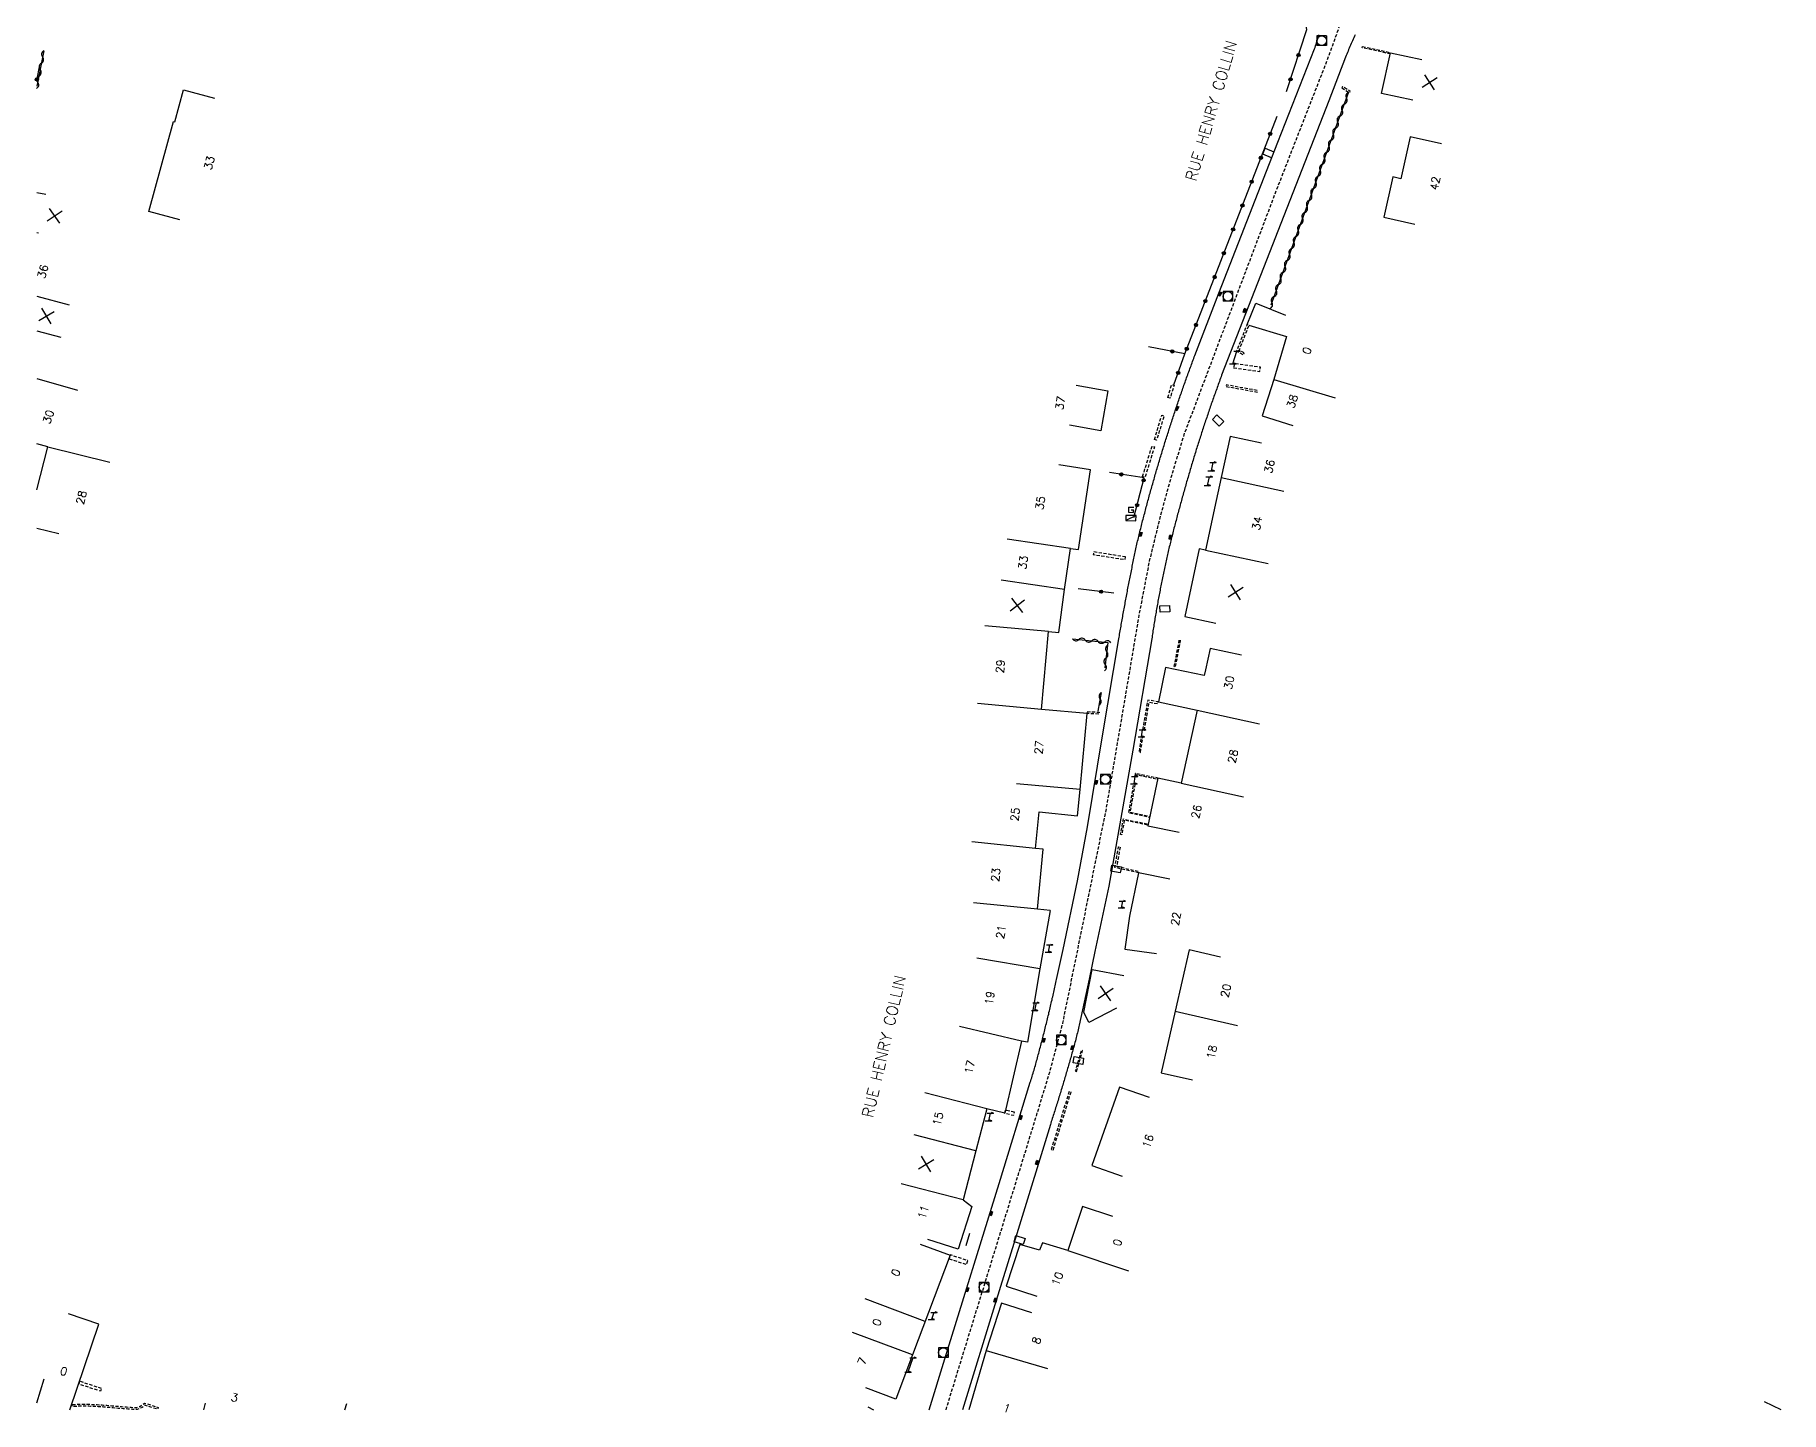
# Model space of a CAD drawing. Header units: millimetres. Extents: x 194000 to 194984, y 155000 to 155959.
# Drawn here: x 193999.7 to 194272.5, y 154999.6 to 155214.8 of the extents above; entities that cross this region are included whole.
import ezdxf
from ezdxf.enums import TextEntityAlignment as Align

# ---------------------------------------------------------------- set-up
doc = ezdxf.new("R2010")
doc.units = ezdxf.units.MM
doc.linetypes.add('DASHED', pattern=[0.75, 0.5, -0.25])
doc.layers.get('0').update_dxf_attribs({"linetype": 'CONTINUOUS'})
for name, color, linetype in [('W0001', 6, 'DASHED'), ('W0008', 7, 'CONTINUOUS'), ('W0017', 7, 'CONTINUOUS'), ('W0100', 7, 'CONTINUOUS'), ('W0105', 7, 'CONTINUOUS'), ('W0112', 1, 'DASHED'), ('W0310', 3, 'CONTINUOUS'), ('W0322', 7, 'CONTINUOUS'), ('W0400', 7, 'CONTINUOUS'), ('W0420', 7, 'CONTINUOUS'), ('W0432', 7, 'CONTINUOUS'), ('W0989', 7, 'CONTINUOUS'), ('W0991', 7, 'CONTINUOUS'), ('W1102', 7, 'CONTINUOUS'), ('W1471', 7, 'CONTINUOUS')]:
    doc.layers.add(name, color=color, linetype=linetype)
doc.styles.get("Standard").update_dxf_attribs({"font": 'romans.shx', "width": 0.85})

# ---------------------------------------------------------------- blocks, each defined once
blk = doc.blocks.new('T400')
for p, q in [((-0.15, 0.3), (0.15, 0.3)), ((-0.15, -0.25), (-0.15, 0.3)), ((-0.15, 0.15), (0.15, 0.15)), ((-0.15, 0), (0.15, 0)), ((0.15, 0.3), (0.15, -0.25)), ((-0.15, -0.15), (0.15, -0.15)), ((-0.15, -0.25), (-0.15, -0.3)), ((-0.15, -0.3), (0.15, -0.3)), ((0.15, -0.3), (0.15, -0.25))]:
    blk.add_line(p, q)
blk = doc.blocks.new('T420')
for p, q in [((0.75, 0.75), (-0.75, 0.75)), ((-0.75, 0.75), (-0.75, -0.75)), ((0.75, 0.75), (0.75, -0.75)), ((0.75, -0.75), (-0.75, -0.75))]:
    blk.add_line(p, q)
blk.add_ellipse((0, 0), major_axis=(-0.53, 0.53), ratio=1, start_param=3.926991, end_param=10.210176)
blk = doc.blocks.new('t105o')
for p, q in [((-0.5, 0), (0.5, 0)), ((0.5, 0), (0.2, 0.1)), ((0.5, 0), (0.2, -0.1))]:
    blk.add_line(p, q)
blk = doc.blocks.new('T432')
at = {"flags": 128}
for points in [[(0.8, 0.8), (-0.8, 0.8)], [(-0.8, 0.8), (-0.8, 0)], [(0.8, 0.8), (-0.8, 0)], [(-0.8, 0), (0.8, 0)], [(-0.4, 2.1), (-0.4, 1.3)], [(-0.4, 1.3), (0.4, 1.3)], [(-0.39, 2.1), (0.41, 2.1)], [(0, 1.7), (0.4, 1.7)], [(0.4, 1.3), (0.4, 1.7)], [(0.8, 0), (0.8, 0.8)]]:
    blk.add_lwpolyline(points, dxfattribs=at)
blk = doc.blocks.new('t322o')
at = {"color": 0, "linetype": 'Continuous'}
for radius in [0.25, 0.15]:
    blk.add_circle((0, 0), radius, dxfattribs=at)
blk = doc.blocks.new('t310o')
at = {"color": 0, "linetype": 'Continuous'}
for centre, start, end in [((-0.5, 0.38), 216.8699, 323.1304), ((0.5, -0.37), 36.8699, 143.1303)]:
    blk.add_arc(centre, 0.625, start, end, dxfattribs=at)
blk = doc.blocks.new('t991o')
at = {"color": 0, "linetype": 'Continuous'}
for p, q in [((-1, 1), (1, -1)), ((-1, -1), (1, 1))]:
    blk.add_line(p, q, dxfattribs=at)
blk = doc.blocks.new('T1471')
at = {"color": 0, "linetype": 'Continuous', "flags": 128}
blk.add_lwpolyline([(-0.75, -0.5), (-0.75, 0.5), (0.75, 0.5), (0.75, -0.5), (-0.75, -0.5)], dxfattribs=at)

msp = doc.modelspace()

# ---------------------------------------------------------------- linework, layer by layer
at = {"layer": 'W0001', "flags": 128}
msp.add_lwpolyline([(194142.04, 155000), (194154.84, 155041.59), (194158.25, 155052.72), (194160.29, 155060.37), (194167.1, 155093.89), (194170.65, 155114.73), (194172.23, 155124.12), (194173.85, 155132.55), (194175.61, 155139.79), (194177.26, 155145.76), (194179.34, 155152.57), (194193.66, 155190.46), (194201.34, 155210.12), (194203.58, 155216.24), (194204.98, 155221.33), (194206.86, 155228.27)], dxfattribs=at)
at = {"layer": 'W0008', "flags": 128}
for points in [[(194155.21, 155051.15), (194155.28, 155051.39), (194155.36, 155051.63), (194155.43, 155051.87), (194155.5, 155052.1), (194155.57, 155052.34), (194155.65, 155052.58), (194155.72, 155052.82), (194155.79, 155053.06), (194155.86, 155053.3), (194155.93, 155053.54), (194156, 155053.78), (194156.06, 155054.01), (194156.13, 155054.25), (194156.2, 155054.49), (194156.27, 155054.73), (194156.33, 155054.97), (194156.4, 155055.21), (194156.46, 155055.45), (194156.53, 155055.69), (194156.59, 155055.93), (194156.66, 155056.18), (194156.72, 155056.42), (194156.78, 155056.67), (194156.85, 155056.91), (194156.91, 155057.15), (194156.98, 155057.4), (194157.04, 155057.64), (194157.1, 155057.89), (194157.16, 155058.13), (194157.23, 155058.38), (194157.29, 155058.62), (194157.35, 155058.87), (194157.41, 155059.11), (194157.47, 155059.36), (194157.54, 155059.6), (194157.6, 155059.85), (194157.66, 155060.09), (194157.72, 155060.34), (194157.78, 155060.58), (194157.84, 155060.83), (194157.9, 155061.07), (194157.96, 155061.32), (194158.02, 155061.56), (194158.08, 155061.81), (194158.13, 155062.05), (194158.19, 155062.3), (194158.25, 155062.54), (194158.31, 155062.79), (194158.37, 155063.04), (194158.42, 155063.28), (194158.48, 155063.53), (194158.54, 155063.77), (194158.6, 155064.02), (194158.65, 155064.27), (194158.71, 155064.51), (194158.76, 155064.76), (194158.82, 155065), (194158.88, 155065.25), (194158.93, 155065.5), (194158.99, 155065.74), (194159.04, 155065.99), (194159.1, 155066.24), (194159.15, 155066.48), (194159.2, 155066.73), (194159.26, 155066.98), (194159.31, 155067.22), (194160.34, 155071.92), (194162.57, 155082.6), (194164.13, 155091.05), (194166.51, 155105.26), (194169.05, 155120.42), (194169.09, 155120.67), (194169.13, 155120.92), (194169.17, 155121.16), (194169.22, 155121.41), (194169.26, 155121.66), (194169.3, 155121.91), (194169.34, 155122.15), (194169.39, 155122.4), (194169.43, 155122.65), (194169.47, 155122.9), (194169.52, 155123.15), (194169.56, 155123.39), (194169.6, 155123.64), (194169.65, 155123.89), (194169.69, 155124.14), (194169.73, 155124.38), (194169.78, 155124.63), (194169.82, 155124.88), (194169.87, 155125.12), (194169.91, 155125.37), (194169.96, 155125.62), (194170.01, 155125.87), (194170.05, 155126.11), (194170.1, 155126.36), (194170.14, 155126.61), (194170.19, 155126.85), (194170.24, 155127.1), (194170.28, 155127.35), (194170.33, 155127.6), (194170.38, 155127.84), (194170.42, 155128.09), (194170.47, 155128.34), (194170.52, 155128.58), (194170.57, 155128.83), (194170.61, 155129.08), (194170.66, 155129.32), (194170.71, 155129.57), (194170.76, 155129.82), (194170.81, 155130.06), (194170.86, 155130.31), (194170.91, 155130.55), (194170.95, 155130.8), (194171, 155131.05), (194171.05, 155131.29), (194171.1, 155131.54), (194171.15, 155131.78), (194171.2, 155132.03), (194171.25, 155132.27), (194171.3, 155132.52), (194171.35, 155132.76), (194171.4, 155133.01), (194171.45, 155133.26), (194171.5, 155133.5), (194171.55, 155133.75), (194171.6, 155133.99), (194171.66, 155134.24), (194171.71, 155134.48), (194171.76, 155134.73), (194171.82, 155134.97), (194171.87, 155135.21), (194171.93, 155135.46), (194171.98, 155135.7), (194172.04, 155135.95), (194172.1, 155136.19), (194172.16, 155136.43), (194172.21, 155136.68), (194172.27, 155136.92), (194172.33, 155137.16), (194172.39, 155137.41), (194172.46, 155137.65), (194172.52, 155137.89), (194172.58, 155138.13), (194172.64, 155138.37), (194172.7, 155138.62), (194172.76, 155138.86), (194172.83, 155139.1), (194172.89, 155139.34), (194172.95, 155139.58), (194173.01, 155139.82), (194173.08, 155140.06), (194173.14, 155140.31), (194173.2, 155140.55), (194173.27, 155140.79), (194173.33, 155141.03), (194173.4, 155141.27), (194173.46, 155141.51), (194173.53, 155141.75), (194173.59, 155141.99), (194173.66, 155142.23), (194173.73, 155142.47), (194173.79, 155142.71), (194173.86, 155142.96), (194173.92, 155143.2), (194173.99, 155143.44), (194174.06, 155143.68), (194174.13, 155143.92), (194174.19, 155144.16), (194174.26, 155144.4), (194174.33, 155144.64), (194174.4, 155144.88), (194174.47, 155145.12), (194174.54, 155145.36), (194174.6, 155145.6), (194174.67, 155145.84), (194174.74, 155146.08), (194174.81, 155146.32), (194174.88, 155146.55), (194174.95, 155146.79), (194175.02, 155147.03), (194175.09, 155147.27), (194175.17, 155147.51), (194175.24, 155147.75), (194175.31, 155147.99), (194175.38, 155148.23), (194175.45, 155148.47), (194175.52, 155148.71), (194175.59, 155148.95), (194175.67, 155149.18), (194175.74, 155149.42), (194175.81, 155149.66), (194175.89, 155149.9), (194175.96, 155150.14), (194176.03, 155150.38), (194176.11, 155150.62), (194176.18, 155150.86), (194176.25, 155151.09), (194176.33, 155151.33), (194176.4, 155151.57), (194176.48, 155151.81), (194176.55, 155152.04), (194176.63, 155152.28), (194176.7, 155152.52), (194176.78, 155152.75), (194176.85, 155152.99), (194176.93, 155153.23), (194177, 155153.46), (194177.08, 155153.7), (194177.15, 155153.93), (194177.23, 155154.17), (194177.31, 155154.4), (194177.38, 155154.64), (194177.46, 155154.88), (194177.54, 155155.11), (194177.62, 155155.35), (194177.7, 155155.58), (194177.77, 155155.82), (194177.85, 155156.05), (194177.93, 155156.29), (194178.01, 155156.52), (194178.09, 155156.76), (194178.17, 155156.99), (194178.25, 155157.23), (194178.33, 155157.46), (194178.41, 155157.7), (194178.49, 155157.93), (194178.57, 155158.17), (194178.65, 155158.4), (194178.73, 155158.64), (194178.81, 155158.87), (194178.89, 155159.1), (194178.98, 155159.34), (194179.06, 155159.57), (194179.14, 155159.81), (194179.22, 155160.04), (194179.3, 155160.27), (194179.39, 155160.51), (194179.47, 155160.74), (194179.55, 155160.97), (194179.64, 155161.21), (194179.72, 155161.44), (194179.81, 155161.67), (194179.89, 155161.91), (194179.98, 155162.14), (194180.06, 155162.37), (194180.15, 155162.61), (194180.23, 155162.84), (194180.32, 155163.07), (194180.4, 155163.3), (194180.49, 155163.54), (194180.57, 155163.77), (194180.66, 155164), (194180.75, 155164.23), (194180.83, 155164.47), (194180.92, 155164.7), (194184.67, 155174.42), (194193.91, 155198.02), (194199.62, 155212.57), (194199.71, 155212.82), (194199.79, 155213.06), (194199.87, 155213.3), (194199.95, 155213.54), (194200.03, 155213.79), (194200.1, 155214.03), (194200.17, 155214.28), (194200.23, 155214.52), (194200.3, 155214.77)], [(194205.97, 155214.78), (194205.87, 155214.55), (194205.76, 155214.32), (194205.66, 155214.09), (194205.55, 155213.86), (194205.45, 155213.63), (194205.35, 155213.4), (194205.25, 155213.16), (194205.15, 155212.93), (194205.05, 155212.7), (194204.95, 155212.47), (194204.85, 155212.23), (194204.76, 155212), (194204.67, 155211.76), (194204.57, 155211.53), (194204.48, 155211.29)], [(194204.47, 155211.27), (194201.83, 155204.47), (194185.1, 155161.59), (194185.02, 155161.35), (194184.93, 155161.12), (194184.84, 155160.89), (194184.76, 155160.65), (194184.67, 155160.42), (194184.58, 155160.18), (194184.5, 155159.95), (194184.41, 155159.71), (194184.33, 155159.48), (194184.24, 155159.24), (194184.16, 155159.01), (194184.08, 155158.77), (194183.99, 155158.54), (194183.91, 155158.3), (194183.83, 155158.07), (194183.74, 155157.83), (194183.66, 155157.6), (194183.58, 155157.36), (194183.49, 155157.12), (194183.41, 155156.89), (194183.33, 155156.65), (194183.25, 155156.42), (194183.17, 155156.18), (194183.09, 155155.94), (194183.01, 155155.71), (194182.93, 155155.47), (194182.85, 155155.23), (194182.77, 155155), (194182.69, 155154.76), (194182.61, 155154.52), (194182.53, 155154.29), (194182.45, 155154.05), (194182.37, 155153.81), (194182.29, 155153.58), (194182.22, 155153.34), (194182.14, 155153.1), (194182.06, 155152.86), (194181.98, 155152.63), (194181.91, 155152.39), (194181.83, 155152.15), (194181.75, 155151.91), (194181.68, 155151.67), (194181.6, 155151.44), (194181.53, 155151.2), (194181.45, 155150.96), (194181.38, 155150.72), (194181.3, 155150.48), (194181.23, 155150.24), (194181.15, 155150.01), (194181.08, 155149.77), (194181, 155149.53), (194180.93, 155149.29), (194180.86, 155149.05), (194180.78, 155148.81), (194180.71, 155148.57), (194180.64, 155148.33), (194180.57, 155148.09), (194180.49, 155147.85), (194180.42, 155147.61), (194180.35, 155147.37), (194180.28, 155147.13), (194180.21, 155146.89), (194180.14, 155146.64), (194180.06, 155146.4), (194179.99, 155146.16), (194179.92, 155145.92), (194179.85, 155145.68), (194179.78, 155145.44), (194179.71, 155145.2), (194179.64, 155144.96), (194179.57, 155144.72), (194179.5, 155144.48), (194179.44, 155144.24), (194179.37, 155144), (194179.3, 155143.75), (194179.23, 155143.51), (194179.16, 155143.27), (194179.09, 155143.03), (194179.03, 155142.79), (194178.96, 155142.55), (194178.89, 155142.31), (194178.83, 155142.06), (194178.76, 155141.82), (194178.69, 155141.58), (194178.63, 155141.34), (194178.56, 155141.1), (194178.5, 155140.86), (194178.43, 155140.61), (194178.36, 155140.37), (194178.3, 155140.13), (194178.23, 155139.89), (194178.17, 155139.64), (194178.11, 155139.4), (194178.04, 155139.16), (194177.98, 155138.92), (194177.91, 155138.67), (194177.85, 155138.43), (194177.79, 155138.19), (194177.72, 155137.95), (194177.66, 155137.7), (194177.6, 155137.46), (194177.53, 155137.22), (194177.47, 155136.98), (194177.41, 155136.73), (194177.35, 155136.49), (194177.29, 155136.25), (194177.23, 155136.01), (194177.17, 155135.76), (194177.11, 155135.52), (194177.05, 155135.28), (194176.99, 155135.04), (194176.93, 155134.8), (194176.87, 155134.56), (194176.82, 155134.32), (194176.76, 155134.07), (194176.7, 155133.83), (194176.65, 155133.59), (194176.59, 155133.35), (194176.54, 155133.11), (194176.48, 155132.86), (194176.43, 155132.62), (194176.37, 155132.38), (194176.32, 155132.14), (194176.27, 155131.89), (194176.22, 155131.65), (194176.16, 155131.41), (194176.11, 155131.17), (194176.06, 155130.92), (194176.01, 155130.68), (194175.96, 155130.44), (194175.91, 155130.19), (194175.86, 155129.95), (194175.81, 155129.71), (194175.76, 155129.46), (194175.71, 155129.22), (194175.67, 155128.98), (194175.62, 155128.73), (194175.57, 155128.49), (194175.52, 155128.25), (194175.48, 155128.01), (194175.43, 155127.76), (194175.38, 155127.52), (194175.34, 155127.28), (194175.29, 155127.03), (194175.25, 155126.79), (194175.2, 155126.55), (194175.16, 155126.3), (194175.12, 155126.06), (194175.07, 155125.82), (194175.03, 155125.57), (194174.98, 155125.33), (194174.94, 155125.08), (194174.9, 155124.84), (194174.86, 155124.6), (194174.82, 155124.35), (194174.77, 155124.11), (194174.73, 155123.86), (194174.69, 155123.62), (194174.65, 155123.38), (194174.61, 155123.13), (194174.57, 155122.89), (194174.53, 155122.64), (194174.49, 155122.4), (194174.45, 155122.15), (194174.41, 155121.91), (194174.38, 155121.67), (194174.34, 155121.42), (194174.3, 155121.18), (194174.26, 155120.93), (194174.23, 155120.69), (194174.19, 155120.44), (194171.21, 155103.01), (194167.46, 155081.77), (194165.28, 155071.57), (194164.4, 155067.27), (194162.85, 155060.1), (194162.8, 155059.85), (194162.74, 155059.61), (194162.68, 155059.36), (194162.62, 155059.11), (194162.56, 155058.86), (194162.5, 155058.62), (194162.44, 155058.37), (194162.38, 155058.13), (194162.32, 155057.88), (194162.25, 155057.63), (194162.19, 155057.39), (194162.12, 155057.14), (194162.05, 155056.9), (194161.99, 155056.66), (194161.92, 155056.42), (194161.85, 155056.18), (194161.79, 155055.94), (194161.72, 155055.7), (194161.65, 155055.46), (194161.59, 155055.23), (194161.52, 155054.99), (194161.45, 155054.75), (194161.38, 155054.51), (194161.32, 155054.27), (194161.25, 155054.03), (194161.18, 155053.8), (194161.11, 155053.56), (194161.04, 155053.32), (194160.97, 155053.08), (194160.9, 155052.84), (194160.83, 155052.61), (194160.76, 155052.37), (194160.69, 155052.13), (194160.62, 155051.89), (194160.55, 155051.65), (194160.48, 155051.42), (194160.41, 155051.18), (194160.34, 155050.94), (194160.27, 155050.7), (194160.2, 155050.47), (194160.13, 155050.23), (194160.05, 155049.99), (194159.98, 155049.76), (194159.91, 155049.52), (194159.84, 155049.28), (194159.76, 155049.05), (194159.69, 155048.81), (194159.62, 155048.57), (194159.54, 155048.33), (194159.47, 155048.1), (194159.4, 155047.86), (194159.32, 155047.63), (194159.25, 155047.39), (194159.17, 155047.15), (194159.1, 155046.92), (194159.02, 155046.68), (194158.95, 155046.44), (194158.87, 155046.21), (194158.8, 155045.97), (194158.72, 155045.74), (194158.64, 155045.5), (194158.57, 155045.26), (194158.49, 155045.03), (194158.41, 155044.79), (194158.34, 155044.56), (194153.31, 155028.15), (194149.87, 155017.06), (194144.64, 155000)], [(194139.43, 155000), (194141.85, 155007.94), (194150.33, 155035.35), (194155.21, 155051.17)]]:
    msp.add_lwpolyline(points, dxfattribs=at)
at = {"layer": 'W0017', "flags": 128}
msp.add_lwpolyline([(194145.73, 155027.52), (194145.15, 155025.63)], dxfattribs=at)
at = {"layer": 'W0100', "flags": 128}
for points in [[(194214.96, 155204.56), (194210.08, 155205.63), (194211.48, 155211.99), (194216.37, 155210.91)], [(194022.3, 155185.88), (194017.48, 155187.2), (194021.31, 155201.26), (194021.56, 155201.19), (194022.92, 155206.21), (194027.75, 155204.9)], [(194219.45, 155197.77), (194214.56, 155198.84), (194213.12, 155192.29), (194211.84, 155192.59), (194210.43, 155186.28), (194215.31, 155185.19)], [(194000, 155190.17), (194001.38, 155189.91)], [(194000.25, 155183.82), (194000, 155183.86)], [(194189.07, 155169.53), (194190.43, 155172.88), (194195.06, 155171)], [(194189.38, 155169.41), (194195.26, 155167.63), (194193.24, 155160.96), (194191.45, 155155.25), (194196.22, 155153.75)], [(194186.85, 155163.39), (194187.49, 155165.34)], [(194162.4, 155160.04), (194167.33, 155159.18), (194166.23, 155152.92), (194161.31, 155153.79)], [(194000, 155143.68), (194001.68, 155150.42), (194000, 155150.87)], [(194191.32, 155150.99), (194186.44, 155152.05), (194185.04, 155145.65), (194184.24, 155142.05), (194182.57, 155134.28), (194181.59, 155134.49), (194179.33, 155123.9), (194184.21, 155122.86)], [(194162.59, 155092.78), (194163.01, 155096.89), (194164.08, 155108.77), (194156.94, 155109.41), (194158.04, 155121.56), (194159.69, 155121.43), (194160.54, 155128.14), (194161.47, 155134.55), (194162.75, 155134.38), (194164.63, 155146.84), (194159.69, 155147.59)], [(194183.16, 155145.73), (194182.86, 155144.4)], [(194183.75, 155147.95), (194183.47, 155146.66)], [(194003.44, 155136.81), (194000, 155137.66)], [(194188.19, 155117.85), (194183.3, 155118.91), (194182.58, 155115.57), (194182.4, 155114.7), (194176.36, 155115.95), (194175.24, 155110.59), (194181.26, 155109.27), (194178.77, 155097.89), (194175.15, 155098.67), (194173.58, 155091.24), (194178.48, 155090.21)], [(194172.56, 155105.11), (194172.74, 155106.22)], [(194171.52, 155098.94), (194171.39, 155097.77)], [(194158.31, 155077.99), (194156.31, 155078.19), (194157.23, 155087.57), (194156.01, 155087.67), (194156.59, 155093.39), (194162.59, 155092.78)], [(194177.01, 155082.87), (194172.11, 155083.87), (194170.72, 155077.08), (194169.99, 155071.95), (194174.94, 155071.25)], [(194158.31, 155077.98), (194156.72, 155068.89), (194154.78, 155057.41), (194153.86, 155057.57), (194151.22, 155046.33), (194148.4, 155047.01), (194146.72, 155040.42), (194144.71, 155032.77), (194146.05, 155031.73), (194143.96, 155025.1), (194139.19, 155026.6)], [(194169.61, 155079.47), (194169.43, 155078.41)], [(194158.23, 155072.6), (194158.01, 155071.47)], [(194184.91, 155070.7), (194180.04, 155071.82), (194177.83, 155062.24), (194175.66, 155052.63), (194180.54, 155051.53)], [(194168.67, 155062.72), (194164.38, 155060.5), (194163.58, 155062.11), (194164.89, 155068.78), (194169.8, 155067.81)], [(194156.12, 155063.59), (194155.89, 155062.37)], [(194173.85, 155048.76), (194169.13, 155050.41), (194164.84, 155038.14), (194169.55, 155036.49)], [(194148.96, 155046.33), (194148.68, 155045.11)], [(194168.09, 155030.19), (194163.35, 155031.77), (194161.05, 155024.88), (194157.1, 155026.07), (194156.67, 155024.94), (194153.57, 155025.83), (194151.46, 155019.28), (194156.21, 155017.75)], [(194138.01, 155025.89), (194142.69, 155024.13), (194136.81, 155008.56), (194134.19, 155001.64), (194129.52, 155003.41)], [(194005.12, 155000), (194009.68, 155013.36), (194004.95, 155014.98)], [(194140.16, 155015.2), (194139.76, 155014.12)], [(194155.47, 155015.14), (194150.7, 155016.67), (194148.32, 155009.25), (194145.63, 155000)], [(194136.88, 155008.1), (194136.09, 155005.86)], [(194000, 155001.09), (194001.13, 155004.84)], [(194026.27, 155001.01), (194026.02, 155000)], [(194272.52, 155000), (194269.91, 155001.24)], [(194129.84, 155000.44), (194130.71, 155000)]]:
    msp.add_lwpolyline(points, dxfattribs=at)
at = {"layer": 'W0112', "flags": 128}
for points in [[(194207.12, 155212.97), (194211.44, 155212), (194211.39, 155211.8), (194207.08, 155212.77)], [(194203.87, 155206.5), (194205.08, 155205.75), (194205.2, 155205.95), (194203.99, 155206.7)], [(194188.65, 155165.11), (194187.85, 155165.51), (194189.38, 155169.41), (194189.07, 155169.53), (194187.43, 155165.35), (194188.5, 155164.81)], [(194186.98, 155162.78), (194191.07, 155162.2), (194191.16, 155162.85), (194187.07, 155163.43)], [(194176.7, 155158.14), (194177.32, 155160.16), (194177.67, 155160.05), (194177.05, 155158.03)], [(194185.82, 155159.85), (194190.68, 155158.98), (194190.73, 155159.21), (194185.86, 155160.09)], [(194174.61, 155151.55), (194175.75, 155155.36), (194176.1, 155155.26), (194174.95, 155151.45)], [(194172.76, 155145.77), (194174.23, 155150.53), (194174.6, 155150.41), (194173.13, 155145.66)], [(194170.1, 155133.22), (194165.11, 155134.01), (194165.05, 155133.59), (194170.03, 155132.81)], [(194177.9, 155116.09), (194178.7, 155120.22), (194178.45, 155120.27), (194177.66, 155116.14)], [(194173.04, 155106.15), (194173.78, 155110.53), (194175.15, 155110.3), (194175.2, 155110.58), (194173.55, 155110.86), (194172.76, 155106.2)], [(194164.1, 155109.07), (194165.98, 155108.96), (194165.96, 155108.65), (194164.08, 155108.77)], [(194172.42, 155102.69), (194172.79, 155105.09), (194172.55, 155105.13), (194172.18, 155102.73)], [(194171.69, 155098.91), (194171.74, 155099.2), (194175.12, 155098.51), (194175.15, 155098.67), (194171.61, 155099.4), (194171.52, 155098.94)], [(194171.56, 155097.74), (194170.79, 155093.34), (194173.89, 155092.7), (194173.86, 155092.53), (194170.59, 155093.2), (194171.39, 155097.77)], [(194173.55, 155091.32), (194169.89, 155092.09), (194169.49, 155089.83), (194169.32, 155089.86), (194169.75, 155092.29), (194173.58, 155091.49)], [(194169.24, 155087.89), (194168.71, 155084.9), (194172.17, 155084.11), (194172.11, 155083.87), (194168.42, 155084.71), (194169, 155087.93)], [(194162.43, 155052.86), (194163.39, 155056.12), (194163.2, 155056.18), (194162.24, 155052.92)], [(194158.78, 155040.57), (194161.57, 155049.61), (194161.28, 155049.7), (194158.49, 155040.66)], [(194152.73, 155046.49), (194151.3, 155046.81), (194151.19, 155046.32), (194152.62, 155046)], [(194142.52, 155023.59), (194145.23, 155022.7), (194145.43, 155023.3), (194142.72, 155024.2)], [(194006.73, 155004.46), (194010.08, 155003.35), (194009.93, 155002.89), (194006.58, 155004)]]:
    msp.add_lwpolyline(points, close=True, dxfattribs=at)
msp.add_lwpolyline([(194005.51, 155000.82), (194005.77, 155000.83), (194006.03, 155000.84), (194006.29, 155000.85), (194006.55, 155000.85), (194006.81, 155000.86), (194007.07, 155000.86), (194007.33, 155000.86), (194007.59, 155000.86), (194007.85, 155000.86), (194008.11, 155000.85), (194008.37, 155000.85), (194008.63, 155000.84), (194008.88, 155000.83), (194009.14, 155000.82), (194009.4, 155000.8), (194009.66, 155000.79), (194009.91, 155000.77), (194010.17, 155000.75), (194010.42, 155000.73), (194010.68, 155000.71), (194010.94, 155000.69), (194011.19, 155000.67), (194011.45, 155000.65), (194011.7, 155000.63, -0.000104), (194011.7, 155000.63), (194011.95, 155000.6), (194012.21, 155000.58), (194012.46, 155000.56), (194012.72, 155000.54), (194012.97, 155000.51), (194013.22, 155000.49), (194013.48, 155000.48), (194013.73, 155000.46), (194013.98, 155000.44), (194014.24, 155000.42), (194014.5, 155000.41), (194014.74, 155000.39), (194014.98, 155000.36), (194015.2, 155000.34), (194015.4, 155000.34), (194015.59, 155000.37), (194015.83, 155000.44), (194016.05, 155000.53), (194016.27, 155000.64), (194016.47, 155000.77), (194016.81, 155001.05), (194018.95, 155000.37), (194018.85, 155000.07), (194016.87, 155000.69), (194016.66, 155000.52), (194016.43, 155000.37), (194016.18, 155000.24), (194015.93, 155000.14), (194015.66, 155000.06), (194015.42, 155000.03), (194015.18, 155000.03), (194014.95, 155000.05), (194014.71, 155000.08), (194014.47, 155000.1), (194014.22, 155000.11), (194013.96, 155000.13), (194013.71, 155000.14), (194013.45, 155000.16), (194013.2, 155000.18), (194012.94, 155000.2), (194012.69, 155000.22), (194012.44, 155000.24), (194012.18, 155000.27), (194011.93, 155000.29), (194011.67, 155000.31), (194011.42, 155000.33), (194011.16, 155000.36), (194010.91, 155000.38), (194010.65, 155000.4), (194010.4, 155000.42), (194010.15, 155000.44), (194009.89, 155000.46), (194009.64, 155000.47), (194009.38, 155000.49), (194009.13, 155000.5), (194008.87, 155000.51), (194008.62, 155000.52), (194008.36, 155000.53), (194008.1, 155000.54), (194007.84, 155000.54), (194007.59, 155000.54), (194007.33, 155000.54), (194007.07, 155000.54), (194006.81, 155000.54), (194006.56, 155000.54), (194006.3, 155000.53), (194006.04, 155000.52), (194005.78, 155000.51), (194005.53, 155000.5)], format="xyb", close=True, dxfattribs=at)
at = {"layer": 'W0310', "flags": 128}
for points in [[(194001.07, 155212.29), (194000, 155206.76)], [(194204.95, 155205.83), (194192.81, 155172.56)], [(194161.81, 155120.41), (194167.31, 155119.87), (194166.84, 155115.9)], [(194166.29, 155112.03), (194165.78, 155109.14)]]:
    msp.add_lwpolyline(points, dxfattribs=at)
at = {"layer": 'W0322', "flags": 128}
for points in [[(194195.25, 155205.92), (194198.43, 155215.62), (194197.42, 155220.34), (194192.04, 155231.68), (194185.08, 155241.07)], [(194000.36, 155209.77), (194000, 155207.93)], [(194177.66, 155160.09), (194179.35, 155164.93), (194193.77, 155202.08)], [(194179.36, 155164.93), (194173.7, 155166.06)], [(194171.41, 155139.37), (194173.02, 155145.55), (194167.56, 155146.4)], [(194168.25, 155127.56), (194162.68, 155128.22)]]:
    msp.add_lwpolyline(points, dxfattribs=at)
at = {"layer": 'W1102', "flags": 128}
for points in [[(194000, 155173.95), (194005.05, 155172.62)], [(194000, 155168.54), (194003.72, 155167.56)], [(194000, 155161.08), (194006.34, 155159.26)], [(194193.24, 155160.96), (194202.82, 155158.07)], [(194001.68, 155150.42), (194011.38, 155148)], [(194185.04, 155145.65), (194194.8, 155143.47)], [(194161.47, 155134.55), (194151.57, 155135.98)], [(194182.57, 155134.28), (194192.35, 155132.18)], [(194160.54, 155128.14), (194150.65, 155129.57)], [(194158.04, 155121.56), (194148.08, 155122.46)], [(194156.94, 155109.41), (194146.98, 155110.31)], [(194181.26, 155109.27), (194191.03, 155107.14)], [(194163.01, 155096.89), (194153.05, 155097.79)], [(194178.77, 155097.89), (194188.54, 155095.76)], [(194156.01, 155087.67), (194146.06, 155088.69)], [(194156.31, 155078.19), (194146.36, 155079.16)], [(194156.72, 155068.89), (194146.86, 155070.56)], [(194177.83, 155062.24), (194187.58, 155060.04)], [(194153.86, 155057.57), (194144.13, 155059.85)], [(194148.4, 155047.01), (194138.71, 155049.48)], [(194146.72, 155040.42), (194137.05, 155042.96)], [(194144.71, 155032.77), (194135.04, 155035.31)], [(194161.05, 155024.88), (194170.54, 155021.72)], [(194138.79, 155013.8), (194129.43, 155017.33)], [(194136.81, 155008.56), (194127.45, 155012.09)], [(194148.32, 155009.25), (194157.92, 155006.45)], [(194048.08, 155000), (194048.43, 155001)]]:
    msp.add_lwpolyline(points, dxfattribs=at)

# ---------------------------------------------------------------- block references
at = {"layer": 'W0105'}
for p in [(194187.49, 155165.34), (194186.85, 155163.39), (194183.16, 155145.73), (194183.47, 155146.66), (194183.75, 155147.95), (194182.86, 155144.4), (194172.56, 155105.11), (194172.74, 155106.22), (194171.52, 155098.94), (194171.39, 155097.77), (194169.43, 155078.41), (194169.61, 155079.47), (194158.23, 155072.6), (194158.01, 155071.47), (194156.12, 155063.59), (194155.89, 155062.37), (194148.68, 155045.11), (194148.96, 155046.33), (194140.16, 155015.2), (194139.76, 155014.12), (194136.88, 155008.1), (194136.09, 155005.86)]:
    msp.add_blockref('t105o', p, dxfattribs=at)
at = {"layer": 'W0310'}
for p, rotation in [((194000.88, 155211.31), 259.0202920306424), ((194000.12, 155207.38), 259.0202920306424), ((194000.5, 155209.35), 259.0202920306424), ((194204.61, 155204.89), 249.9601580956287), ((194203.92, 155203.01), 249.9601580956287), ((194202.55, 155199.26), 249.9601580956287), ((194203.24, 155201.14), 249.9601580956287), ((194201.87, 155197.38), 249.9601580956287), ((194200.5, 155193.62), 249.9601580956287), ((194201.18, 155195.5), 249.9601580956287), ((194199.81, 155191.74), 249.9601580956287), ((194198.44, 155187.98), 249.9601580956287), ((194199.12, 155189.86), 249.9601580956287), ((194197.75, 155186.1), 249.9601580956287), ((194197.07, 155184.23), 249.9601580956287), ((194195.7, 155180.47), 249.9601580956287), ((194196.38, 155182.35), 249.9601580956287), ((194195.01, 155178.59), 249.9601580956287), ((194193.64, 155174.83), 249.9601580956287), ((194194.33, 155176.71), 249.9601580956287), ((194192.96, 155172.95), 249.9601580956287), ((194162.81, 155120.32), 354.3693546738843), ((194164.8, 155120.12), 354.3693546738843), ((194166.79, 155119.92), 354.3693546738843), ((194167.14, 155118.41), 263.1845238684169), ((194166.9, 155116.43), 263.1845238684169), ((194166.11, 155111.05), 260.0059502399549)]:
    msp.add_blockref('t310o', p, dxfattribs=dict(at, rotation=rotation))
at = {"layer": 'W0322'}
for p, rotation in [((194197.12, 155211.62), 71.8580904014297), ((193999.98, 155207.81), 258.9075921509425), ((194195.88, 155207.82), 71.8580904014297), ((194192.69, 155199.3), 68.7808335266603), ((194191.24, 155195.57), 68.7808335266603), ((194189.8, 155191.84), 68.7808335266603), ((194188.35, 155188.12), 68.7808335266603), ((194186.9, 155184.39), 68.7808335266603), ((194185.45, 155180.66), 68.7808335266603), ((194184.01, 155176.93), 68.7808335266603), ((194182.56, 155173.2), 68.7808335266603), ((194181.11, 155169.47), 68.7808335266603), ((194177.4, 155165.32), 168.7730704877481), ((194179.66, 155165.74), 68.7808335266603), ((194178.32, 155161.97), 70.85200307105741), ((194169.44, 155146.11), 171.1143150894795), ((194172.92, 155145.18), 75.3900100669684), ((194171.91, 155141.31), 75.3900100669684), ((194166.26, 155127.8), 173.2070665292461)]:
    msp.add_blockref('t322o', p, dxfattribs=dict(at, rotation=rotation))
at = {"layer": 'W0400'}
for p, rotation in [((194184.86, 155174.32), 331.0131330738633), ((194188.7, 155171.69), 158.6895998852875), ((194178.15, 155156.45), 331.9540532386569), ((194172.46, 155136.78), 346.1946387175233), ((194177.07, 155136.27), 173.3836425900369), ((194165.49, 155098.04), 350.4664493033293), ((194157.31, 155057.74), 345.5752201753823), ((194161.76, 155056.54), 164.5234042177493), ((194153.71, 155045.68), 342.8653422091203), ((194156.27, 155038.59), 162.9681676310295), ((194149.09, 155030.67), 342.7931442578695), ((194145.39, 155018.79), 342.7931442579458), ((194149.75, 155017.1), 164.5315867328712)]:
    msp.add_blockref('T400', p, dxfattribs=dict(at, rotation=rotation))
at = {"layer": 'W0420'}
for p in [(194200.74, 155213.86), (194186.07, 155173.92), (194166.94, 155098.49), (194160.03, 155057.75), (194147.97, 155019.13), (194141.62, 155008.93)]:
    msp.add_blockref('T420', p, dxfattribs=at)
at = {"layer": 'W0432', "rotation": 358.9748312229699}
msp.add_blockref('T432', (194170.92, 155138.89), dxfattribs=at)
at = {"layer": 'W0991'}
for p, rotation in [((194217.61, 155207.36), 77.97225624512434), ((194002.78, 155186.5), 79.52398299533564), ((194001.49, 155170.86), 75.22864222816867), ((194153.17, 155125.67), 82.76274600649732), ((194187.3, 155127.73), 77.90287693952784), ((194166.98, 155065.05), 78.8797669774587), ((194138.94, 155038.37), 75.28734836902645)]:
    msp.add_blockref('t991o', p, dxfattribs=dict(at, rotation=rotation))
at = {"layer": 'W1471'}
for p, rotation in [((194192.4, 155196.31), 338.5978701025392), ((194184.54, 155154.53), 135.7146977679126), ((194176.23, 155125.13), 182.1665542561937), ((194168.62, 155084.47), 169.966696958278), ((194162.73, 155054.55), 171.2401853842407), ((194153.53, 155026.5), 162.7636638687678)]:
    msp.add_blockref('T1471', p, dxfattribs=dict(at, rotation=rotation))

# ---------------------------------------------------------------- texts
at = {"layer": 'W0989'}
for rotation, p in [(73.5259, (194183.47, 155202.91)), (76.831, (194132.33, 155056.76))]:
    msp.add_text('RUE HENRY COLLIN', height=1.75, rotation=rotation, dxfattribs=at).set_placement(p, align=Align.MIDDLE)
at = {"layer": 'W0991'}
for s, rotation, p in [('33', 74.0206, (194026.93, 155194.78)), ('42', 80.0483, (194218.46, 155191.58)), ('36', 75.2286, (194000.92, 155177.8)), ('0', 71.1385, (194198.44, 155165.43)), ('37', 80.0708, (194159.89, 155157.26)), ('38', 71.5997, (194196.14, 155157.53)), ('30', 71.5751, (194001.8, 155155.11)), ('36', 77.6943, (194192.58, 155147.36)), ('28', 76.0316, (194006.93, 155142.52)), ('35', 81.4226, (194156.77, 155141.66)), ('34', 77.7516, (194190.65, 155138.48)), ('33', 81.7893, (194154.08, 155132.35)), ('29', 84.8273, (194150.52, 155116.12)), ('30', 80.2287, (194186.27, 155113.59)), ('27', 84.8273, (194156.57, 155103.46)), ('28', 77.6855, (194186.86, 155102.09)), ('25', 83.9334, (194152.83, 155093)), ('26', 77.6781, (194181.17, 155093.42)), ('23', 84.3831, (194149.8, 155083.56)), ('22', 79.892, (194177.94, 155076.68)), ('21', 80.1174, (194150.62, 155074.64)), ('20', 77.0128, (194185.76, 155065.46)), ('19', 80.4038, (194148.85, 155064.32)), ('18', 77.2779, (194183.57, 155055.89)), ('17', 76.7984, (194145.73, 155053.55)), ('15', 75.685, (194140.78, 155045.45)), ('16', 70.7009, (194173.59, 155041.96)), ('11', 71.9693, (194138.48, 155030.87)), ('0', 71.5781, (194168.84, 155026.12)), ('0', 69.3138, (194134.19, 155021.43)), ('10', 68.5629, (194159.44, 155020.46)), ('0', 69.3138, (194131.25, 155013.65)), ('8', 72.2047, (194156.18, 155010.82)), ('0', 343.1559, (194004.19, 155006.01)), ('7', 69.2807, (194128.95, 155007.58)), ('3', 346.03, (194030.88, 155001.92)), ('1', 339.0815, (194151.55, 155000.24))]:
    msp.add_text(s, height=1.25, rotation=rotation, dxfattribs=at).set_placement(p, align=Align.MIDDLE)

doc.saveas('drawing.dxf')
